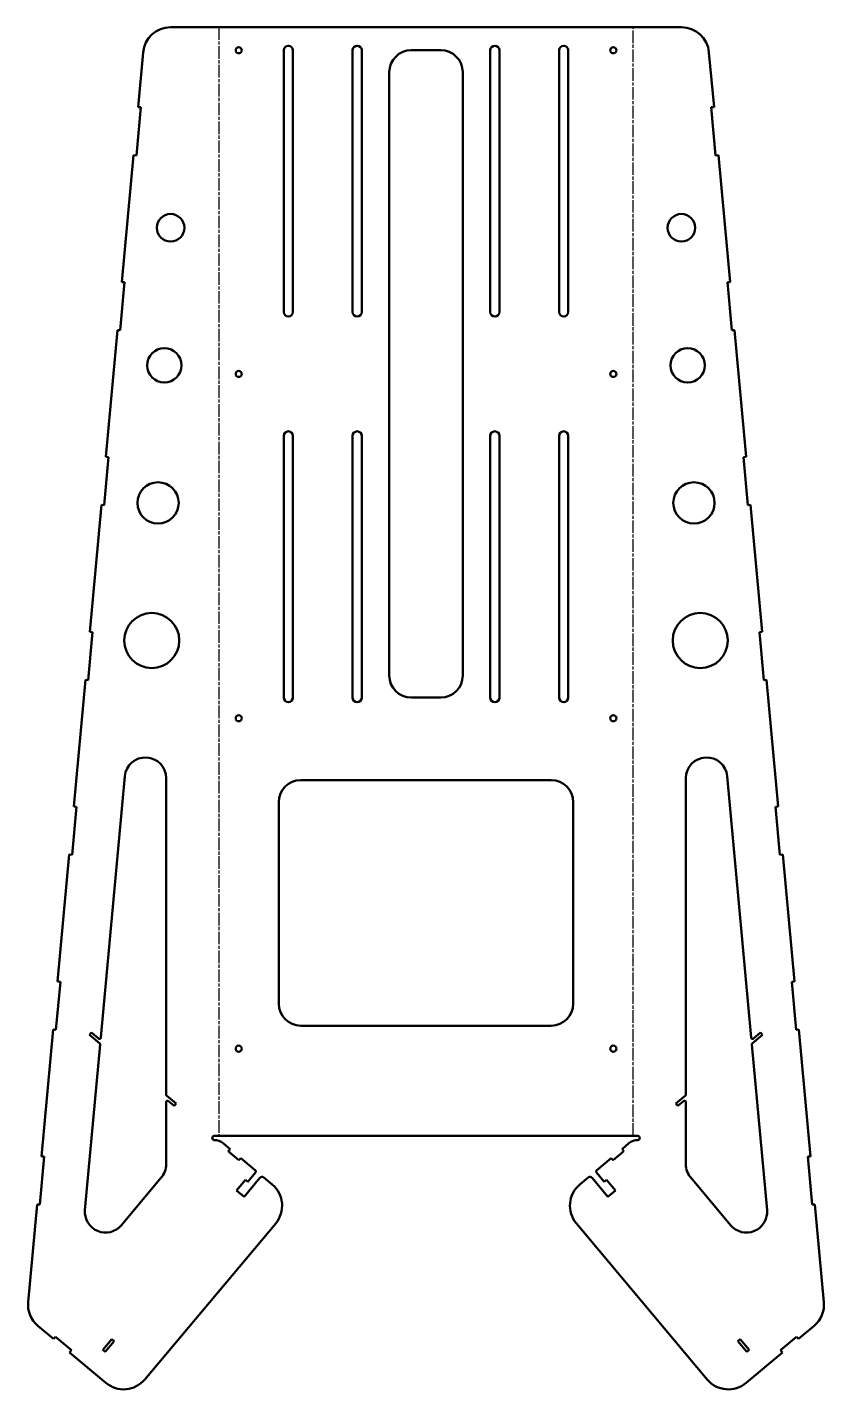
# Model space of a CAD drawing. Header units: millimetres. Extents: x -1 to 579, y -3 to 989.
import ezdxf

# ---------------------------------------------------------------- set-up
doc = ezdxf.new("R2010")
doc.units = ezdxf.units.MM
doc.linetypes.add('Chain', pattern=[13.68, 9.12, -1.14, 2.28, -1.14])
doc.layers.add('Bend Centerline (ANSI)', color=7, linetype='Chain', lineweight=25)
doc.layers.add('Visible (ANSI)', color=7, linetype='Continuous', lineweight=50)

# ---------------------------------------------------------------- blocks, each defined once
blk = doc.blocks.new('GLD-V003-SILBRP002_Sheet_4_GLD-V003-SILBRP002 ( Desplegada)')
at = {"layer": 'Bend Centerline (ANSI)'}
for p, q in [((-178.59, 510.92), (-178.59, -293.97)), ((122.2, -293.97), (122.2, 510.92))]:
    blk.add_line(p, q, dxfattribs=at)
at = {"layer": 'Visible (ANSI)'}
for p, q in [((-213.81, 510.92), (157.42, 510.92)), ((-233.72, 492.75), (-237.38, 453.02)), ((-131.49, 304.29), (-131.49, 494.29)), ((-124.89, 494.29), (-124.89, 304.29)), ((-81.49, 304.29), (-81.49, 494.29)), ((-74.89, 494.29), (-74.89, 304.29)), ((-38.89, 494.29), (-17.49, 494.29)), ((18.51, 304.29), (18.51, 494.29)), ((25.11, 494.29), (25.11, 304.29)), ((68.51, 304.29), (68.51, 494.29)), ((75.11, 494.29), (75.11, 304.29)), ((177.34, 492.75), (180.99, 453.02)), ((-54.89, 40.29), (-54.89, 478.29)), ((-1.49, 478.29), (-1.49, 40.29)), ((-235.29, 452.83), (-238.51, 417.78)), ((-237.38, 453.02), (-235.29, 452.83)), ((178.9, 452.83), (180.99, 453.02)), ((182.13, 417.78), (178.9, 452.83)), ((-240.6, 417.97), (-249.06, 325.96)), ((-238.51, 417.78), (-240.6, 417.97)), ((184.22, 417.97), (182.13, 417.78)), ((184.22, 417.97), (192.68, 325.96)), ((-247.07, 325.77), (-250.28, 290.92)), ((-249.06, 325.96), (-247.07, 325.77)), ((190.69, 325.77), (192.68, 325.96)), ((193.89, 290.92), (190.69, 325.77)), ((-252.27, 291.11), (-260.74, 198.99)), ((-250.28, 290.92), (-252.27, 291.11)), ((195.88, 291.11), (193.89, 290.92)), ((195.88, 291.11), (204.36, 198.99)), ((-131.49, 24.29), (-131.49, 214.29)), ((-124.89, 214.29), (-124.89, 24.29)), ((-81.49, 24.29), (-81.49, 214.29)), ((-74.89, 214.29), (-74.89, 24.29)), ((18.51, 24.29), (18.51, 214.29)), ((25.11, 214.29), (25.11, 24.29)), ((68.51, 24.29), (68.51, 214.29)), ((75.11, 214.29), (75.11, 24.29)), ((-258.75, 198.81), (-261.96, 163.96)), ((-260.74, 198.99), (-258.75, 198.81)), ((202.36, 198.81), (204.36, 198.99)), ((205.57, 163.96), (202.36, 198.81)), ((-263.95, 164.14), (-272.42, 72.03)), ((-261.96, 163.96), (-263.95, 164.14)), ((207.56, 164.14), (205.57, 163.96)), ((207.56, 164.14), (216.03, 72.03)), ((-270.43, 71.85), (-273.63, 36.99)), ((-272.42, 72.03), (-270.43, 71.85)), ((214.04, 71.85), (216.03, 72.03)), ((217.25, 36.99), (214.04, 71.85)), ((-275.62, 37.18), (-284.1, -54.93)), ((-273.63, 36.99), (-275.62, 37.18)), ((219.24, 37.18), (217.25, 36.99)), ((219.24, 37.18), (227.71, -54.93)), ((-17.49, 24.29), (-38.89, 24.29)), ((-264.37, -222.65), (-246.92, -32.83)), ((-216.98, -34.21), (-216.98, -264)), ((-119.19, -35.71), (62.81, -35.71)), ((160.59, -264), (160.59, -34.21)), ((190.53, -32.83), (207.99, -222.65)), ((-282.1, -55.12), (-285.31, -89.97)), ((-284.1, -54.93), (-282.1, -55.12)), ((-135.19, -197.97), (-135.19, -51.71)), ((78.81, -51.71), (78.81, -197.97)), ((225.72, -55.12), (227.71, -54.93)), ((228.92, -89.97), (225.72, -55.12)), ((-287.3, -89.79), (-295.77, -181.9)), ((-285.31, -89.97), (-287.3, -89.79)), ((230.92, -89.79), (228.92, -89.97)), ((230.92, -89.79), (239.39, -181.9)), ((-293.78, -182.08), (-296.99, -216.93)), ((-295.77, -181.9), (-293.78, -182.08)), ((237.4, -182.08), (239.39, -181.9)), ((240.6, -216.93), (237.4, -182.08)), ((-298.98, -216.75), (-307.45, -308.86)), ((-296.99, -216.93), (-298.98, -216.75)), ((62.81, -213.97), (-119.19, -213.97)), ((242.59, -216.75), (240.6, -216.93)), ((242.59, -216.75), (251.06, -308.86)), ((-275.89, -347.81), (-264.84, -227.74)), ((-272.57, -220.69), (-271.16, -219)), ((-265.19, -226.88), (-272.57, -220.69)), ((-271.16, -219), (-266.01, -223.32)), ((208.46, -227.74), (219.5, -347.81)), ((216.19, -220.69), (208.81, -226.88)), ((209.63, -223.32), (214.77, -219)), ((214.77, -219), (216.19, -220.69)), ((-216.62, -264.77), (-209.72, -270.56)), ((153.34, -270.56), (160.24, -264.77)), ((-216.98, -269.48), (-216.98, -314.66)), ((-211.14, -272.24), (-215.34, -268.72)), ((-209.72, -270.56), (-211.14, -272.24)), ((154.75, -272.24), (153.34, -270.56)), ((158.95, -268.72), (154.75, -272.24)), ((160.59, -314.66), (160.59, -269.48)), ((-181.98, -293.97), (125.59, -293.97)), ((-170.56, -303.54), (-175.62, -299.31)), ((-171.91, -305.15), (-170.56, -303.54)), ((-164.1, -311.71), (-171.91, -305.15)), ((115.53, -305.15), (107.72, -311.71)), ((114.18, -303.54), (119.23, -299.31)), ((114.18, -303.54), (115.53, -305.15)), ((-305.46, -309.05), (-308.66, -343.9)), ((-307.45, -308.86), (-305.46, -309.05)), ((-162.75, -310.1), (-164.1, -311.71)), ((-152.1, -319.04), (-162.75, -310.1)), ((95.72, -319.04), (106.37, -310.1)), ((107.72, -311.71), (106.37, -310.1)), ((249.07, -309.05), (251.06, -308.86)), ((252.28, -343.9), (249.07, -309.05)), ((-220.49, -324.3), (-249.46, -358.83)), ((-165.8, -333.65), (-159.31, -325.91)), ((-160.36, -338.21), (-148.79, -324.42)), ((-159.31, -325.91), (-157.7, -327.26)), ((-157.7, -327.26), (-151.98, -320.44)), ((-145.97, -324.18), (-139.85, -329.32)), ((89.59, -324.18), (83.46, -329.32)), ((103.98, -338.21), (92.41, -324.42)), ((101.31, -327.26), (95.59, -320.44)), ((101.31, -327.26), (102.92, -325.91)), ((102.92, -325.91), (109.42, -333.65)), ((193.07, -358.83), (164.1, -324.3)), ((-160.36, -338.21), (-165.8, -333.65)), ((109.42, -333.65), (103.98, -338.21)), ((-310.66, -343.72), (-317.19, -414.7)), ((-308.66, -343.9), (-310.66, -343.72)), ((254.27, -343.72), (252.28, -343.9)), ((254.27, -343.72), (260.8, -414.7)), ((-137.38, -357.5), (-232.51, -470.87)), ((81, -357.5), (176.13, -470.87)), ((-298.69, -441.45), (-310.12, -431.86)), ((242.3, -441.45), (253.74, -431.86)), ((-298.69, -441.45), (-297.34, -439.85)), ((-297.34, -439.85), (-285.69, -449.62)), ((-262.93, -449.4), (-256.37, -441.58)), ((-254.68, -443), (-261.24, -450.81)), ((-256.37, -441.58), (-254.68, -443)), ((198.3, -443), (199.98, -441.58)), ((204.86, -450.81), (198.3, -443)), ((199.98, -441.58), (206.54, -449.4)), ((229.31, -449.62), (240.95, -439.85)), ((240.95, -439.85), (242.3, -441.45)), ((-285.69, -449.62), (-287.04, -451.22)), ((-260.69, -473.34), (-287.04, -451.22)), ((-261.24, -450.81), (-262.93, -449.4)), ((204.3, -473.34), (230.66, -451.22)), ((206.54, -449.4), (204.86, -450.81)), ((230.66, -451.22), (229.31, -449.62))]:
    blk.add_line(p, q, dxfattribs=at)
for centre, radius in [((-164.19, 494.29), 2.25), ((107.81, 494.29), 2.25), ((-213.68, 365.38), 10), ((157.3, 365.38), 10), ((-218.26, 265.48), 12.5), ((161.87, 265.48), 12.5), ((-164.19, 259.29), 2.25), ((107.81, 259.29), 2.25), ((-222.83, 165.59), 15), ((166.44, 165.59), 15), ((-227.4, 65.69), 20), ((171.02, 65.69), 20), ((-164.19, 9.29), 2.25), ((107.81, 9.29), 2.25), ((-164.19, -230.71), 2.25), ((107.81, -230.71), 2.25)]:
    blk.add_circle(centre, radius, dxfattribs=at)
at = {"layer": 'Visible (ANSI)', "extrusion": (0, 0, -1)}
for centre, radius, start, end in [((213.81, 490.92), 20, 5.25484, 90), ((-157.42, 490.92), 20, 90, 174.74516), ((128.19, 494.29), 3.3, 0, 180), ((78.19, 494.29), 3.3, 0, 180), ((-21.81, 494.29), 3.3, 0, 180), ((-71.81, 494.29), 3.3, 0, 180), ((128.19, 304.29), 3.3, 180, 360), ((78.19, 304.29), 3.3, 180, 360), ((-21.81, 304.29), 3.3, 180, 360), ((-71.81, 304.29), 3.3, 180, 0), ((128.19, 214.29), 3.3, 0, 180), ((78.19, 214.29), 3.3, 0, 180), ((-21.81, 214.29), 3.3, 0, 180), ((-71.81, 214.29), 3.3, 0, 180), ((128.19, 24.29), 3.3, 180, 0), ((78.19, 24.29), 3.3, 180, 0), ((-21.81, 24.29), 3.3, 180, 360), ((-71.81, 24.29), 3.3, 180, 360), ((265.37, -222.56), 1, 185.25484, 310), ((265.84, -227.65), 1, 130, 185.25484), ((-208.98, -222.56), 1, 230, 354.74516), ((-209.45, -227.65), 1, 354.74516, 50), ((215.98, -264), 1, 310, 360), ((-159.59, -264), 1, 180, 230), ((215.98, -269.48), 1, 0, 130), ((-159.59, -269.48), 1, 50, 180), ((181.98, -295.47), 1.5, 270.32214, 90), ((182.04, -306.97), 10, 90.32214, 130), ((-125.66, -306.97), 10, 50, 89.67786), ((-125.59, -295.47), 1.5, 90, 269.67786), ((152.75, -319.8), 1, 130, 220), ((147.26, -325.71), 2, 40, 130), ((-90.87, -325.71), 2, 50, 140), ((-96.36, -319.8), 1, 320, 50), ((152.7, -344.64), 20, 130, 220), ((-96.32, -344.64), 20, 320, 50), ((297.27, -416.53), 20, 310, 5.25484), ((-240.88, -416.53), 20, 174.74516, 230), ((247.83, -458.02), 20, 220, 310), ((-191.45, -458.02), 20, 230, 320)]:
    blk.add_arc(centre, radius, start, end, dxfattribs=at)
at = {"layer": 'Visible (ANSI)'}
for centre, radius, start, end in [((-38.89, 478.29), 16, 90, 180), ((-17.49, 478.29), 16, 0, 90), ((-38.89, 40.29), 16, 180, 270), ((-17.49, 40.29), 16, 270, 0), ((-231.98, -34.21), 15, 360, 174.74516), ((175.59, -34.21), 15, 5.25484, 180), ((-119.19, -51.71), 16, 90, 180), ((62.81, -51.71), 16, 360, 90), ((-119.19, -197.97), 16, 180, 270), ((62.81, -197.97), 16, 270, 360), ((-231.98, -314.66), 15, 320, 0), ((175.59, -314.66), 15, 180, 220), ((-260.95, -349.19), 15, 174.74516, 320), ((204.56, -349.19), 15, 220, 5.25484)]:
    blk.add_arc(centre, radius, start, end, dxfattribs=at)

msp = doc.modelspace()

# ---------------------------------------------------------------- block references
msp.add_blockref('GLD-V003-SILBRP002_Sheet_4_GLD-V003-SILBRP002 ( Desplegada)', (317.19, 477.71))

doc.saveas('drawing.dxf')
